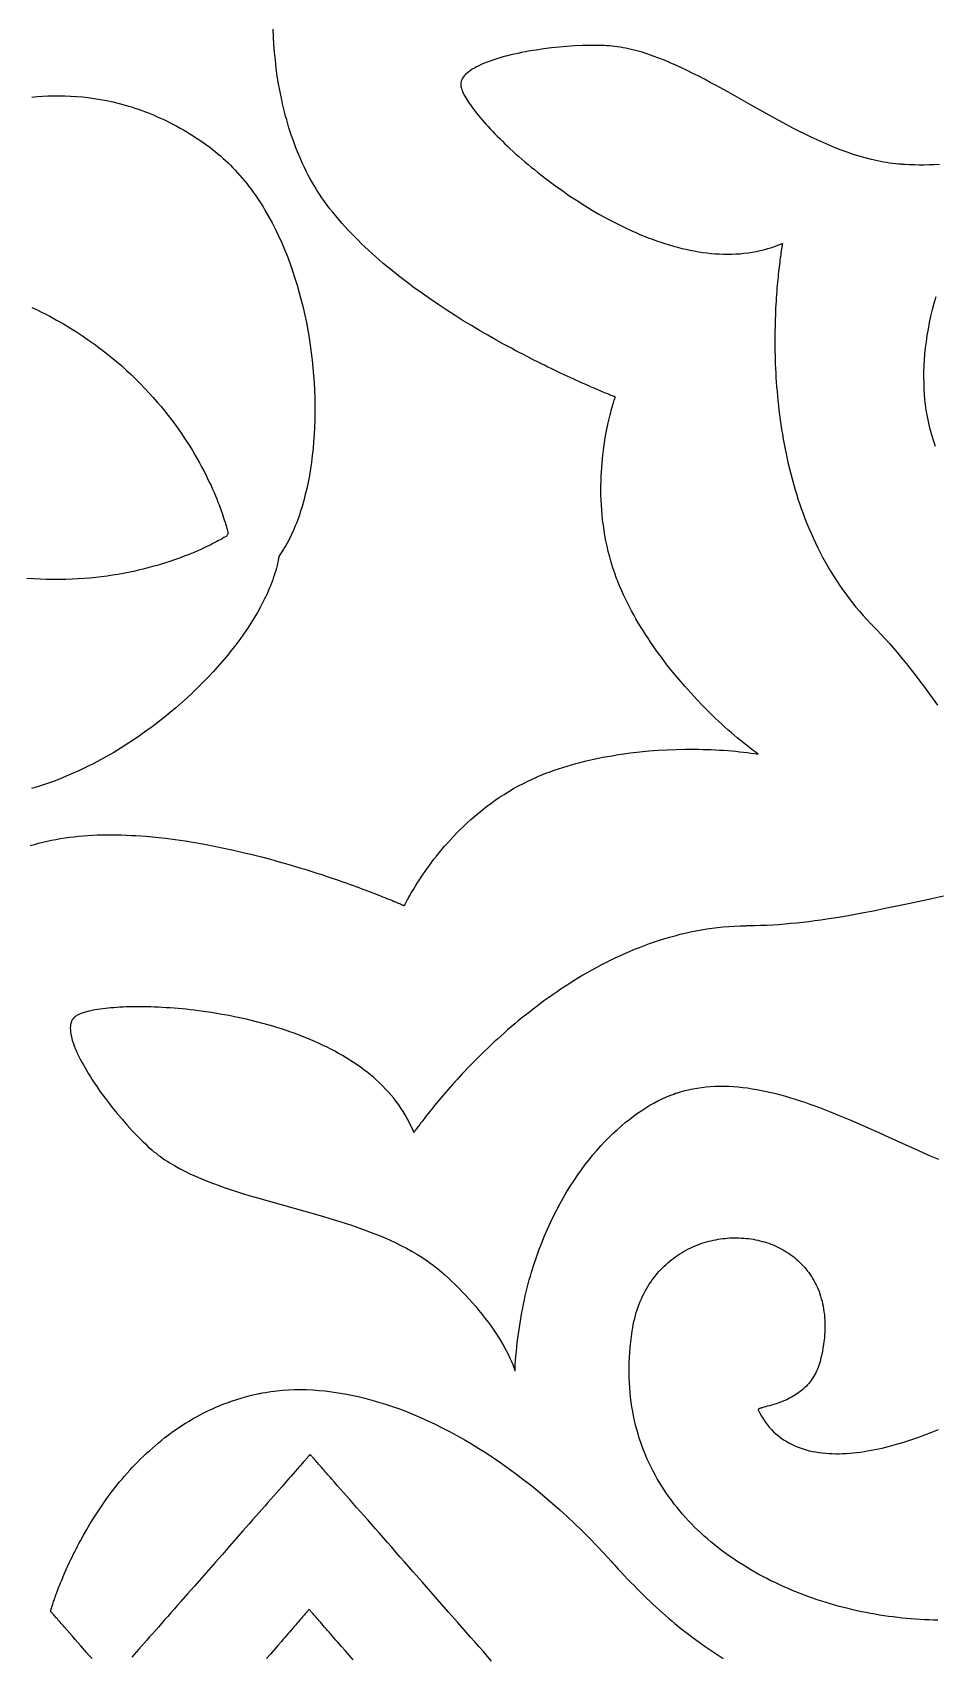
# Model space of a CAD drawing. Extents: x -555 to 555, y -555 to 555.
# Drawn here: x -362.2 to -257, y 9.9 to 199.1 of the extents above; entities that cross this region are included whole.
import ezdxf

# ---------------------------------------------------------------- set-up
doc = ezdxf.new("R2010")
doc.units = 0
doc.layers.add('PLAN_1', color=18, linetype='CONTINUOUS')

msp = doc.modelspace()

# ---------------------------------------------------------------- linework, layer by layer
at = {"layer": 'PLAN_1'}
for points in [[(-362.42, 104.35), (-361.93, 104.49), (-361.44, 104.63), (-360.94, 104.76), (-360.44, 104.87), (-359.93, 104.98), (-359.42, 105.08), (-358.9, 105.17), (-358.38, 105.25), (-357.85, 105.32), (-357.32, 105.39), (-356.79, 105.44), (-356.25, 105.49), (-355.7, 105.53), (-355.16, 105.56), (-354.61, 105.59), (-354.05, 105.6), (-353.5, 105.61), (-352.94, 105.61), (-352.38, 105.61), (-351.82, 105.6), (-351.25, 105.58), (-350.68, 105.55), (-350.11, 105.52), (-349.54, 105.48), (-348.97, 105.44), (-347.83, 105.34), (-346.68, 105.21), (-345.54, 105.06), (-344.39, 104.9), (-343.25, 104.71), (-342.12, 104.51), (-340.99, 104.3), (-339.87, 104.07), (-338.76, 103.83), (-337.66, 103.57), (-336.57, 103.31), (-335.5, 103.04), (-334.45, 102.76), (-333.42, 102.47), (-332.41, 102.18), (-331.91, 102.04), (-331.42, 101.89), (-330.93, 101.74), (-330.45, 101.6), (-329.98, 101.45), (-329.51, 101.3), (-329.05, 101.15), (-328.6, 101.01), (-328.16, 100.86), (-327.72, 100.71), (-327.29, 100.57), (-326.87, 100.43), (-326.46, 100.28), (-326.05, 100.14), (-325.65, 100), (-325.27, 99.86), (-324.89, 99.73), (-324.52, 99.59), (-324.16, 99.46), (-323.81, 99.33), (-323.47, 99.21), (-323.14, 99.08), (-322.82, 98.96), (-322.51, 98.84), (-322.22, 98.73), (-321.93, 98.62), (-321.65, 98.51), (-321.39, 98.4), (-321.14, 98.3), (-320.9, 98.21), (-320.67, 98.11), (-320.45, 98.03), (-320.25, 97.94), (-320.06, 97.86), (-319.88, 97.79), (-319.72, 97.72), (-319.57, 97.66), (-319.43, 97.6), (-319.31, 97.55), (-319.2, 97.5), (-319.1, 97.46), (-319.02, 97.42), (-318.96, 97.4), (-318.9, 97.37), (-318.87, 97.36), (-318.85, 97.35), (-318.84, 97.35), (-318.84, 97.35), (-318.84, 97.36), (-318.83, 97.38), (-318.82, 97.4), (-318.81, 97.42), (-318.79, 97.46), (-318.77, 97.49), (-318.75, 97.54), (-318.73, 97.59), (-318.67, 97.7), (-318.6, 97.83), (-318.52, 97.98), (-318.43, 98.15), (-318.33, 98.34), (-318.22, 98.54), (-318.09, 98.76), (-317.96, 99), (-317.81, 99.25), (-317.65, 99.51), (-317.48, 99.79), (-317.3, 100.08), (-317.1, 100.38), (-316.89, 100.69), (-316.68, 101.02), (-316.45, 101.35), (-316.2, 101.69), (-315.95, 102.04), (-315.68, 102.4), (-315.41, 102.76), (-315.12, 103.13), (-314.81, 103.51), (-314.5, 103.89), (-314.17, 104.27), (-313.83, 104.65), (-313.48, 105.04), (-313.12, 105.43), (-312.74, 105.83), (-312.35, 106.22), (-311.95, 106.61), (-311.54, 107), (-311.11, 107.38), (-310.67, 107.77), (-310.22, 108.15), (-309.75, 108.53), (-309.28, 108.9), (-308.79, 109.27), (-308.28, 109.63), (-307.77, 109.98), (-307.24, 110.32), (-306.69, 110.66), (-306.14, 110.99), (-305.57, 111.3), (-304.99, 111.61), (-304.39, 111.91), (-303.78, 112.19), (-303.47, 112.33), (-303.43, 112.34), (-303.42, 112.35), (-303.41, 112.36), (-303.38, 112.37), (-303.32, 112.39), (-302.85, 112.59), (-302.37, 112.78), (-301.89, 112.96), (-301.4, 113.14), (-300.9, 113.3), (-300.41, 113.47), (-299.9, 113.62), (-299.4, 113.77), (-298.88, 113.91), (-298.37, 114.05), (-297.85, 114.18), (-297.33, 114.3), (-296.8, 114.42), (-296.28, 114.53), (-295.75, 114.64), (-295.21, 114.74), (-294.68, 114.83), (-294.15, 114.92), (-293.61, 115), (-292.54, 115.15), (-291.46, 115.27), (-290.39, 115.38), (-289.32, 115.46), (-288.26, 115.52), (-287.21, 115.56), (-286.16, 115.59), (-285.65, 115.59), (-285.14, 115.59), (-284.63, 115.58), (-284.12, 115.57), (-283.62, 115.56), (-283.13, 115.54), (-282.64, 115.52), (-282.15, 115.49), (-281.68, 115.46), (-281.2, 115.43), (-280.74, 115.39), (-280.28, 115.34), (-279.82, 115.3), (-279.38, 115.25), (-278.94, 115.19), (-278.51, 115.13), (-278.09, 115.07), (-277.67, 115.02), (-278.01, 115.27), (-278.35, 115.53), (-278.69, 115.79), (-279.04, 116.06), (-279.39, 116.34), (-279.75, 116.63), (-280.1, 116.92), (-280.46, 117.22), (-280.82, 117.53), (-281.18, 117.85), (-281.54, 118.17), (-281.9, 118.5), (-282.27, 118.84), (-282.63, 119.18), (-282.99, 119.53), (-283.36, 119.89), (-283.72, 120.25), (-284.08, 120.62), (-284.8, 121.37), (-285.52, 122.14), (-286.22, 122.94), (-286.92, 123.75), (-287.61, 124.58), (-288.28, 125.43), (-288.93, 126.3), (-289.25, 126.73), (-289.57, 127.17), (-289.88, 127.62), (-290.19, 128.06), (-290.49, 128.51), (-290.78, 128.96), (-291.07, 129.42), (-291.35, 129.87), (-291.62, 130.33), (-291.89, 130.79), (-292.15, 131.26), (-292.41, 131.72), (-292.65, 132.19), (-292.89, 132.65), (-293.12, 133.12), (-293.34, 133.59), (-293.55, 134.06), (-293.76, 134.53), (-293.95, 135), (-293.98, 135.06), (-293.99, 135.09), (-293.99, 135.1), (-294, 135.12), (-294.01, 135.16), (-294.14, 135.48), (-294.37, 136.11), (-294.58, 136.74), (-294.77, 137.37), (-294.95, 137.99), (-295.11, 138.62), (-295.26, 139.24), (-295.39, 139.86), (-295.51, 140.47), (-295.61, 141.08), (-295.69, 141.69), (-295.77, 142.29), (-295.83, 142.88), (-295.88, 143.47), (-295.92, 144.06), (-295.95, 144.63), (-295.97, 145.2), (-295.97, 145.76), (-295.97, 146.31), (-295.96, 146.85), (-295.94, 147.39), (-295.92, 147.91), (-295.88, 148.42), (-295.84, 148.93), (-295.8, 149.42), (-295.75, 149.9), (-295.69, 150.36), (-295.63, 150.82), (-295.56, 151.26), (-295.5, 151.68), (-295.43, 152.1), (-295.35, 152.5), (-295.28, 152.88), (-295.2, 153.24), (-295.13, 153.6), (-295.05, 153.93), (-294.98, 154.25), (-294.9, 154.55), (-294.83, 154.83), (-294.76, 155.09), (-294.69, 155.33), (-294.63, 155.56), (-294.57, 155.76), (-294.51, 155.95), (-294.46, 156.11), (-294.42, 156.25), (-294.38, 156.37), (-294.36, 156.42), (-294.34, 156.47), (-294.33, 156.51), (-294.32, 156.54), (-294.31, 156.57), (-294.3, 156.59), (-294.3, 156.61), (-294.29, 156.62), (-294.29, 156.62), (-294.3, 156.62), (-294.32, 156.63), (-294.35, 156.65), (-294.4, 156.67), (-294.47, 156.69), (-294.55, 156.73), (-294.65, 156.76), (-294.76, 156.81), (-294.88, 156.86), (-295.02, 156.91), (-295.17, 156.98), (-295.34, 157.04), (-295.52, 157.12), (-295.71, 157.2), (-295.91, 157.28), (-296.12, 157.37), (-296.35, 157.47), (-296.59, 157.57), (-296.84, 157.68), (-297.1, 157.79), (-297.37, 157.91), (-297.65, 158.03), (-297.94, 158.16), (-298.25, 158.29), (-298.56, 158.43), (-298.88, 158.58), (-299.21, 158.73), (-299.55, 158.89), (-299.89, 159.05), (-300.25, 159.21), (-300.61, 159.38), (-300.98, 159.56), (-301.36, 159.74), (-301.75, 159.93), (-302.14, 160.12), (-302.54, 160.32), (-302.95, 160.52), (-303.36, 160.72), (-303.78, 160.93), (-304.2, 161.15), (-304.63, 161.37), (-305.07, 161.6), (-305.51, 161.83), (-305.95, 162.06), (-306.4, 162.3), (-306.85, 162.54), (-307.3, 162.79), (-308.22, 163.3), (-309.15, 163.83), (-310.1, 164.38), (-311.04, 164.94), (-312, 165.52), (-312.95, 166.12), (-313.91, 166.73), (-314.86, 167.36), (-315.81, 168.01), (-316.76, 168.67), (-317.7, 169.35), (-318.62, 170.04), (-319.54, 170.75), (-320.44, 171.47), (-321.32, 172.2), (-321.75, 172.58), (-322.18, 172.95), (-322.61, 173.33), (-323.03, 173.72), (-323.44, 174.1), (-323.85, 174.49), (-324.25, 174.89), (-324.64, 175.28), (-325.03, 175.68), (-325.41, 176.08), (-325.78, 176.49), (-326.14, 176.9), (-326.5, 177.31), (-326.85, 177.73), (-327.19, 178.15), (-327.52, 178.57), (-327.84, 178.99), (-328.15, 179.42), (-328.45, 179.85), (-328.74, 180.28), (-329.03, 180.71), (-329.3, 181.15), (-329.56, 181.59), (-329.81, 182.04), (-330.05, 182.48), (-330.28, 182.93), (-330.5, 183.38), (-330.71, 183.84), (-330.91, 184.29), (-331.11, 184.75), (-331.3, 185.2), (-331.48, 185.66), (-331.66, 186.12), (-331.82, 186.59), (-331.98, 187.05), (-332.14, 187.51), (-332.29, 187.98), (-332.43, 188.44), (-332.56, 188.91), (-332.69, 189.37), (-332.81, 189.84), (-332.93, 190.31), (-333.04, 190.78), (-333.14, 191.24), (-333.33, 192.17), (-333.5, 193.11), (-333.65, 194.03), (-333.78, 194.96), (-333.88, 195.88), (-333.97, 196.79), (-334.04, 197.7), (-334.09, 198.59), (-334.13, 199.48)], [(-256.56, 183.71), (-257.15, 183.68), (-257.73, 183.67), (-258.32, 183.66), (-258.9, 183.66), (-259.47, 183.67), (-260.04, 183.69), (-260.61, 183.72), (-260.75, 183.72), (-260.82, 183.73), (-260.82, 183.73), (-260.84, 183.73), (-260.88, 183.73), (-260.97, 183.74), (-261.32, 183.76), (-261.67, 183.8), (-262.02, 183.84), (-262.38, 183.89), (-262.73, 183.94), (-263.08, 184), (-263.43, 184.06), (-263.78, 184.13), (-264.48, 184.29), (-265.19, 184.48), (-265.89, 184.68), (-266.59, 184.9), (-267.3, 185.14), (-268, 185.4), (-268.7, 185.67), (-269.41, 185.96), (-270.11, 186.27), (-270.81, 186.58), (-271.51, 186.91), (-272.21, 187.25), (-272.91, 187.6), (-273.61, 187.96), (-274.31, 188.33), (-275.7, 189.08), (-277.08, 189.85), (-278.46, 190.63), (-279.84, 191.4), (-281.2, 192.17), (-282.56, 192.92), (-283.24, 193.29), (-283.92, 193.65), (-284.59, 194), (-285.26, 194.34), (-285.92, 194.67), (-286.59, 194.99), (-287.25, 195.29), (-287.91, 195.58), (-288.57, 195.86), (-289.22, 196.12), (-289.87, 196.36), (-290.52, 196.58), (-291.17, 196.79), (-291.81, 196.97), (-292.45, 197.13), (-292.76, 197.2), (-293.08, 197.27), (-293.4, 197.33), (-293.71, 197.38), (-294.03, 197.43), (-294.34, 197.47), (-294.65, 197.51), (-294.96, 197.54), (-295.27, 197.56), (-295.58, 197.57), (-296, 197.58), (-296.42, 197.59), (-296.84, 197.59), (-297.27, 197.59), (-297.71, 197.58), (-298.15, 197.57), (-299.04, 197.53), (-299.94, 197.47), (-300.84, 197.39), (-301.74, 197.3), (-302.63, 197.19), (-303.52, 197.06), (-303.95, 196.99), (-304.39, 196.91), (-304.81, 196.84), (-305.23, 196.75), (-305.65, 196.67), (-306.06, 196.58), (-306.46, 196.48), (-306.85, 196.39), (-307.23, 196.29), (-307.61, 196.18), (-307.97, 196.07), (-308.33, 195.96), (-308.67, 195.85), (-309, 195.73), (-309.32, 195.61), (-309.63, 195.48), (-309.92, 195.36), (-310.2, 195.23), (-310.46, 195.09), (-310.71, 194.96), (-310.95, 194.82), (-311.16, 194.67), (-311.36, 194.53), (-311.54, 194.38), (-311.71, 194.23), (-311.85, 194.07), (-311.98, 193.92), (-312.08, 193.76), (-312.16, 193.6), (-312.23, 193.44), (-312.27, 193.27), (-312.29, 193.1), (-312.29, 193.02), (-312.28, 192.93), (-312.28, 192.88), (-312.27, 192.82), (-312.24, 192.68), (-312.2, 192.54), (-312.14, 192.39), (-312.08, 192.22), (-312, 192.05), (-311.92, 191.88), (-311.82, 191.69), (-311.71, 191.5), (-311.59, 191.3), (-311.46, 191.09), (-311.32, 190.88), (-311.17, 190.66), (-311, 190.43), (-310.83, 190.2), (-310.65, 189.96), (-310.46, 189.71), (-310.26, 189.46), (-310.05, 189.21), (-309.83, 188.95), (-309.6, 188.68), (-309.36, 188.42), (-309.11, 188.14), (-308.86, 187.87), (-308.59, 187.59), (-308.32, 187.3), (-308.04, 187.02), (-307.75, 186.73), (-307.45, 186.44), (-307.15, 186.14), (-306.84, 185.84), (-306.52, 185.55), (-306.19, 185.25), (-305.86, 184.94), (-305.52, 184.64), (-305.17, 184.34), (-304.82, 184.03), (-304.46, 183.73), (-304.09, 183.42), (-303.72, 183.12), (-303.34, 182.81), (-302.95, 182.51), (-302.17, 181.9), (-301.36, 181.3), (-300.53, 180.71), (-299.69, 180.12), (-298.83, 179.55), (-297.94, 178.99), (-297.05, 178.44), (-296.14, 177.91), (-295.22, 177.4), (-294.75, 177.15), (-294.29, 176.91), (-293.82, 176.67), (-293.34, 176.44), (-292.87, 176.21), (-292.39, 175.99), (-291.91, 175.78), (-291.43, 175.58), (-290.95, 175.38), (-290.47, 175.19), (-289.98, 175), (-289.5, 174.83), (-289.01, 174.66), (-288.52, 174.5), (-288.03, 174.35), (-287.54, 174.21), (-287.05, 174.07), (-286.57, 173.95), (-286.08, 173.84), (-285.59, 173.73), (-285.1, 173.64), (-284.61, 173.55), (-284.12, 173.48), (-283.64, 173.41), (-283.15, 173.36), (-282.66, 173.32), (-282.18, 173.29), (-281.7, 173.27), (-281.22, 173.27), (-280.74, 173.27), (-280.26, 173.29), (-279.79, 173.32), (-279.32, 173.37), (-278.84, 173.42), (-278.38, 173.49), (-277.91, 173.58), (-277.45, 173.68), (-276.99, 173.79), (-276.53, 173.92), (-276.08, 174.06), (-275.63, 174.21), (-275.19, 174.38), (-274.96, 174.47), (-274.85, 174.52), (-274.84, 174.53), (-274.83, 174.53), (-274.83, 174.53), (-274.83, 174.53), (-274.83, 174.53), (-274.83, 174.52), (-274.84, 174.49), (-274.85, 174.45), (-274.86, 174.39), (-274.87, 174.32), (-274.88, 174.23), (-274.9, 174.13), (-274.92, 174.01), (-274.94, 173.88), (-274.97, 173.73), (-274.99, 173.57), (-275.02, 173.39), (-275.04, 173.21), (-275.07, 173.01), (-275.1, 172.79), (-275.13, 172.57), (-275.16, 172.33), (-275.19, 172.08), (-275.23, 171.81), (-275.26, 171.54), (-275.29, 171.25), (-275.32, 170.95), (-275.35, 170.64), (-275.38, 170.32), (-275.42, 169.99), (-275.45, 169.65), (-275.48, 169.3), (-275.5, 168.94), (-275.53, 168.57), (-275.56, 168.19), (-275.58, 167.79), (-275.61, 167.4), (-275.63, 166.99), (-275.65, 166.57), (-275.66, 166.14), (-275.68, 165.71), (-275.69, 165.27), (-275.7, 164.82), (-275.71, 164.36), (-275.72, 163.9), (-275.72, 163.42), (-275.72, 162.95), (-275.72, 162.46), (-275.71, 161.97), (-275.7, 161.47), (-275.69, 160.97), (-275.67, 160.46), (-275.65, 159.94), (-275.62, 159.42), (-275.59, 158.9), (-275.56, 158.37), (-275.52, 157.83), (-275.47, 157.29), (-275.42, 156.75), (-275.37, 156.2), (-275.31, 155.65), (-275.25, 155.1), (-275.18, 154.54), (-275.11, 153.98), (-275.03, 153.41), (-274.94, 152.85), (-274.85, 152.28), (-274.75, 151.71), (-274.64, 151.14), (-274.53, 150.56), (-274.42, 149.99), (-274.29, 149.41), (-274.16, 148.83), (-274.02, 148.25), (-273.88, 147.67), (-273.72, 147.09), (-273.56, 146.51), (-273.39, 145.93), (-273.22, 145.36), (-273.03, 144.78), (-272.84, 144.2), (-272.64, 143.62), (-272.43, 143.05), (-272.22, 142.47), (-271.99, 141.9), (-271.76, 141.33), (-271.51, 140.76), (-271.26, 140.2), (-271, 139.63), (-270.73, 139.07), (-270.45, 138.52), (-270.16, 137.96), (-269.86, 137.41), (-269.55, 136.87), (-269.23, 136.32), (-268.9, 135.78), (-268.55, 135.25), (-268.2, 134.72), (-267.84, 134.2), (-267.47, 133.68), (-267.08, 133.16), (-266.69, 132.66), (-266.28, 132.15), (-265.86, 131.66), (-265.43, 131.17), (-264.99, 130.68), (-264.53, 130.21), (-264.48, 130.15), (-264.45, 130.12), (-264.44, 130.11), (-264.44, 130.11), (-264.44, 130.1), (-264.4, 130.07), (-264.34, 130.01), (-263.84, 129.48), (-263.34, 128.96), (-262.86, 128.43), (-262.38, 127.9), (-261.91, 127.36), (-261.45, 126.82), (-261, 126.28), (-260.55, 125.73), (-260.11, 125.19), (-259.68, 124.64), (-259.25, 124.08), (-258.83, 123.53), (-258.42, 122.97), (-257.6, 121.85), (-256.8, 120.72)], [(-362.23, 191.58), (-361.62, 191.64), (-360.99, 191.68), (-360.36, 191.71), (-359.71, 191.73), (-359.06, 191.73), (-358.39, 191.72), (-357.72, 191.7), (-357.04, 191.65), (-356.35, 191.59), (-355.66, 191.52), (-354.96, 191.42), (-354.25, 191.31), (-353.53, 191.17), (-352.81, 191.02), (-352.08, 190.84), (-351.35, 190.64), (-350.98, 190.53), (-350.61, 190.42), (-350.24, 190.3), (-349.87, 190.18), (-349.5, 190.04), (-349.12, 189.91), (-348.75, 189.76), (-348.37, 189.61), (-348, 189.46), (-347.62, 189.29), (-347.24, 189.12), (-346.87, 188.95), (-346.49, 188.76), (-346.11, 188.57), (-345.73, 188.38), (-345.35, 188.17), (-344.97, 187.96), (-344.58, 187.74), (-344.2, 187.52), (-343.82, 187.28), (-343.44, 187.04), (-343.05, 186.8), (-342.67, 186.54), (-342.29, 186.28), (-341.91, 186), (-341.52, 185.72), (-341.2, 185.48), (-340.89, 185.24), (-340.58, 184.98), (-340.28, 184.72), (-339.98, 184.46), (-339.68, 184.19), (-339.39, 183.91), (-339.1, 183.63), (-338.82, 183.34), (-338.54, 183.05), (-338.27, 182.75), (-338, 182.44), (-337.73, 182.13), (-337.47, 181.82), (-337.21, 181.5), (-336.96, 181.17), (-336.71, 180.84), (-336.47, 180.51), (-336.23, 180.17), (-336, 179.83), (-335.76, 179.48), (-335.54, 179.13), (-335.31, 178.77), (-335.1, 178.41), (-334.67, 177.67), (-334.26, 176.93), (-333.87, 176.16), (-333.5, 175.39), (-333.14, 174.6), (-332.8, 173.8), (-332.47, 172.98), (-332.17, 172.16), (-331.87, 171.33), (-331.6, 170.49), (-331.34, 169.64), (-331.09, 168.78), (-330.86, 167.92), (-330.65, 167.05), (-330.45, 166.18), (-330.27, 165.3), (-330.1, 164.43), (-329.95, 163.54), (-329.82, 162.66), (-329.7, 161.78), (-329.59, 160.9), (-329.5, 160.01), (-329.43, 159.13), (-329.37, 158.26), (-329.32, 157.38), (-329.29, 156.52), (-329.28, 155.65), (-329.28, 154.79), (-329.29, 153.94), (-329.32, 153.1), (-329.36, 152.26), (-329.42, 151.44), (-329.49, 150.62), (-329.58, 149.82), (-329.68, 149.02), (-329.79, 148.24), (-329.92, 147.48), (-330.06, 146.72), (-330.22, 145.98), (-330.39, 145.26), (-330.57, 144.56), (-330.76, 143.87), (-330.97, 143.2), (-331.08, 142.87), (-331.2, 142.55), (-331.31, 142.23), (-331.43, 141.91), (-331.56, 141.61), (-331.68, 141.3), (-331.81, 141.01), (-331.95, 140.71), (-332.08, 140.43), (-332.22, 140.15), (-332.36, 139.87), (-332.51, 139.6), (-332.66, 139.34), (-332.81, 139.08), (-332.97, 138.83), (-333.13, 138.59), (-333.29, 138.35), (-333.45, 138.12), (-333.5, 137.84), (-333.55, 137.56), (-333.61, 137.27), (-333.68, 136.99), (-333.75, 136.7), (-333.84, 136.41), (-333.92, 136.11), (-334.02, 135.82), (-334.12, 135.52), (-334.22, 135.22), (-334.33, 134.92), (-334.45, 134.62), (-334.58, 134.31), (-334.71, 134.01), (-334.84, 133.7), (-334.99, 133.4), (-335.14, 133.09), (-335.29, 132.78), (-335.61, 132.16), (-335.96, 131.53), (-336.33, 130.9), (-336.72, 130.27), (-337.14, 129.64), (-337.57, 129.01), (-338.02, 128.37), (-338.49, 127.74), (-338.98, 127.11), (-339.49, 126.48), (-340.02, 125.85), (-340.56, 125.23), (-341.12, 124.61), (-341.7, 123.99), (-342.29, 123.38), (-342.9, 122.77), (-343.52, 122.17), (-344.15, 121.58), (-344.8, 120.99), (-345.47, 120.42), (-346.14, 119.85), (-346.83, 119.29), (-347.53, 118.74), (-348.24, 118.2), (-348.96, 117.67), (-349.68, 117.15), (-350.42, 116.65), (-351.17, 116.16), (-351.93, 115.68), (-352.69, 115.22), (-353.46, 114.77), (-354.24, 114.34), (-355.03, 113.92), (-355.82, 113.52), (-356.61, 113.14), (-357.41, 112.78), (-358.22, 112.43), (-359.02, 112.11), (-359.84, 111.8), (-360.65, 111.52), (-361.47, 111.25), (-362.28, 111.01)], [(-362.22, 167.05), (-361.69, 166.81), (-361.17, 166.56), (-360.66, 166.3), (-360.15, 166.04), (-359.34, 165.59), (-358.56, 165.14), (-357.79, 164.68), (-357.05, 164.21), (-356.32, 163.74), (-355.62, 163.25), (-354.93, 162.77), (-354.26, 162.27), (-353.61, 161.77), (-352.98, 161.26), (-352.37, 160.75), (-351.77, 160.24), (-351.2, 159.72), (-350.64, 159.2), (-350.09, 158.67), (-349.57, 158.15), (-349.06, 157.62), (-348.56, 157.09), (-348.09, 156.56), (-347.63, 156.04), (-347.18, 155.51), (-346.75, 154.98), (-346.34, 154.46), (-345.94, 153.94), (-345.55, 153.42), (-345.18, 152.9), (-344.82, 152.39), (-344.48, 151.88), (-344.15, 151.38), (-343.84, 150.88), (-343.54, 150.39), (-343.25, 149.9), (-342.97, 149.42), (-342.71, 148.95), (-342.46, 148.48), (-342.22, 148.03), (-341.99, 147.58), (-341.77, 147.14), (-341.57, 146.72), (-341.37, 146.3), (-341.19, 145.89), (-341.02, 145.5), (-340.86, 145.12), (-340.7, 144.75), (-340.56, 144.39), (-340.43, 144.05), (-340.3, 143.72), (-340.19, 143.4), (-340.08, 143.1), (-339.99, 142.82), (-339.9, 142.55), (-339.82, 142.3), (-339.74, 142.06), (-339.68, 141.85), (-339.62, 141.65), (-339.57, 141.47), (-339.53, 141.31), (-339.49, 141.17), (-339.46, 141.05), (-339.43, 140.95), (-339.42, 140.87), (-339.4, 140.81), (-339.4, 140.78), (-339.39, 140.77), (-339.46, 140.61), (-339.53, 140.45), (-339.53, 140.44), (-339.56, 140.42), (-339.61, 140.39), (-339.68, 140.35), (-339.77, 140.3), (-339.88, 140.24), (-340, 140.16), (-340.15, 140.08), (-340.31, 139.99), (-340.49, 139.89), (-340.69, 139.78), (-340.91, 139.67), (-341.14, 139.55), (-341.39, 139.42), (-341.66, 139.29), (-341.95, 139.15), (-342.25, 139.01), (-342.57, 138.86), (-342.91, 138.71), (-343.26, 138.56), (-343.63, 138.41), (-344.02, 138.25), (-344.42, 138.1), (-344.84, 137.94), (-345.27, 137.78), (-345.72, 137.62), (-346.18, 137.47), (-346.65, 137.31), (-347.15, 137.16), (-347.65, 137.01), (-348.17, 136.86), (-348.71, 136.72), (-349.26, 136.58), (-349.82, 136.44), (-350.39, 136.31), (-350.98, 136.19), (-351.58, 136.07), (-352.2, 135.96), (-352.82, 135.86), (-353.46, 135.76), (-354.12, 135.68), (-354.78, 135.6), (-355.46, 135.53), (-356.14, 135.47), (-356.84, 135.43), (-357.55, 135.39), (-358.28, 135.37), (-359.01, 135.35), (-359.75, 135.35), (-360.51, 135.37), (-361.27, 135.4), (-362.05, 135.44), (-362.83, 135.49)], [(-257, 150.86), (-257.18, 151.34), (-257.34, 151.83), (-257.5, 152.34), (-257.64, 152.86), (-257.77, 153.4), (-257.89, 153.96), (-258, 154.53), (-258.09, 155.11), (-258.17, 155.71), (-258.24, 156.32), (-258.29, 156.94), (-258.33, 157.58), (-258.35, 158.23), (-258.36, 158.89), (-258.36, 159.56), (-258.33, 160.24), (-258.29, 160.93), (-258.24, 161.64), (-258.17, 162.35), (-258.08, 163.07), (-257.97, 163.8), (-257.85, 164.54), (-257.71, 165.29), (-257.55, 166.04), (-257.37, 166.81), (-257.17, 167.58), (-256.95, 168.35)], [(-256.1, 98.45), (-257.46, 98.16), (-260.17, 97.58), (-261.52, 97.29), (-262.87, 97.01), (-264.23, 96.73), (-265.58, 96.47), (-266.94, 96.22), (-268.31, 95.99), (-269.68, 95.77), (-270.37, 95.67), (-271.06, 95.58), (-271.75, 95.49), (-272.45, 95.41), (-273.15, 95.33), (-273.85, 95.26), (-274.55, 95.2), (-275.26, 95.14), (-275.97, 95.1), (-276.68, 95.06), (-277.4, 95.03), (-278.12, 95), (-278.85, 94.99), (-278.94, 94.99), (-278.98, 94.99), (-278.99, 94.99), (-278.99, 94.99), (-279, 94.99), (-279.04, 94.99), (-279.12, 94.98), (-279.78, 94.97), (-280.44, 94.94), (-281.09, 94.9), (-281.73, 94.84), (-282.38, 94.77), (-283.02, 94.69), (-283.65, 94.6), (-284.28, 94.5), (-284.91, 94.39), (-285.53, 94.26), (-286.15, 94.12), (-286.77, 93.98), (-287.38, 93.82), (-287.98, 93.65), (-288.58, 93.48), (-289.18, 93.29), (-289.77, 93.09), (-290.36, 92.89), (-290.94, 92.68), (-291.52, 92.46), (-292.1, 92.23), (-292.67, 91.99), (-293.23, 91.74), (-293.79, 91.49), (-294.34, 91.23), (-294.89, 90.97), (-295.44, 90.69), (-295.98, 90.41), (-296.51, 90.13), (-297.04, 89.84), (-297.56, 89.54), (-298.08, 89.24), (-298.59, 88.93), (-299.1, 88.62), (-299.6, 88.3), (-300.1, 87.98), (-300.59, 87.66), (-301.07, 87.33), (-301.55, 87), (-302.02, 86.67), (-302.49, 86.33), (-302.95, 85.99), (-303.41, 85.65), (-303.86, 85.31), (-304.3, 84.96), (-304.74, 84.61), (-305.17, 84.27), (-305.59, 83.92), (-306.01, 83.57), (-306.42, 83.22), (-306.83, 82.87), (-307.23, 82.51), (-307.62, 82.16), (-308.01, 81.81), (-308.39, 81.47), (-308.76, 81.12), (-309.13, 80.77), (-309.49, 80.43), (-309.84, 80.08), (-310.18, 79.74), (-310.52, 79.41), (-310.85, 79.07), (-311.18, 78.74), (-311.5, 78.41), (-311.81, 78.08), (-312.11, 77.76), (-312.41, 77.44), (-312.69, 77.13), (-312.98, 76.82), (-313.25, 76.52), (-313.51, 76.22), (-313.77, 75.92), (-314.02, 75.64), (-314.27, 75.35), (-314.5, 75.08), (-314.73, 74.81), (-314.95, 74.54), (-315.16, 74.29), (-315.37, 74.04), (-315.56, 73.8), (-315.75, 73.57), (-315.93, 73.34), (-316.1, 73.12), (-316.27, 72.91), (-316.42, 72.71), (-316.57, 72.52), (-316.71, 72.34), (-316.84, 72.17), (-316.96, 72.01), (-317.07, 71.86), (-317.18, 71.72), (-317.28, 71.59), (-317.36, 71.47), (-317.44, 71.36), (-317.51, 71.26), (-317.57, 71.17), (-317.62, 71.1), (-317.67, 71.04), (-317.7, 70.99), (-317.73, 70.96), (-317.74, 70.93), (-317.75, 70.92), (-317.75, 70.92), (-317.75, 70.92), (-317.75, 70.92), (-317.75, 70.93), (-317.76, 70.95), (-317.8, 71.06), (-317.89, 71.28), (-318.09, 71.71), (-318.3, 72.14), (-318.52, 72.56), (-318.75, 72.97), (-318.99, 73.38), (-319.25, 73.77), (-319.52, 74.16), (-319.8, 74.54), (-320.09, 74.92), (-320.4, 75.28), (-320.71, 75.64), (-321.04, 75.99), (-321.37, 76.33), (-321.71, 76.67), (-322.07, 77), (-322.43, 77.32), (-322.8, 77.63), (-323.18, 77.94), (-323.57, 78.24), (-323.97, 78.53), (-324.37, 78.82), (-324.79, 79.09), (-325.21, 79.37), (-325.63, 79.63), (-326.07, 79.89), (-326.51, 80.14), (-326.95, 80.39), (-327.41, 80.62), (-327.86, 80.86), (-328.33, 81.08), (-328.79, 81.3), (-329.27, 81.51), (-329.74, 81.72), (-330.22, 81.92), (-330.71, 82.12), (-331.2, 82.3), (-331.69, 82.49), (-332.19, 82.66), (-332.68, 82.83), (-333.18, 83), (-333.69, 83.16), (-334.19, 83.31), (-335.2, 83.6), (-336.22, 83.87), (-337.24, 84.12), (-338.26, 84.34), (-339.28, 84.55), (-340.29, 84.73), (-341.3, 84.89), (-342.29, 85.04), (-343.28, 85.17), (-343.76, 85.22), (-344.25, 85.28), (-344.72, 85.32), (-345.2, 85.37), (-345.67, 85.41), (-346.13, 85.44), (-346.6, 85.47), (-347.05, 85.5), (-347.5, 85.52), (-347.94, 85.54), (-348.38, 85.55), (-348.81, 85.57), (-349.23, 85.57), (-349.65, 85.58), (-350.06, 85.58), (-350.46, 85.57), (-350.85, 85.56), (-351.24, 85.55), (-351.61, 85.54), (-351.98, 85.52), (-352.34, 85.5), (-352.69, 85.47), (-353.03, 85.45), (-353.35, 85.41), (-353.67, 85.38), (-353.98, 85.34), (-354.28, 85.3), (-354.57, 85.26), (-354.84, 85.21), (-355.1, 85.16), (-355.36, 85.11), (-355.59, 85.06), (-355.82, 85), (-356.03, 84.94), (-356.24, 84.88), (-356.42, 84.82), (-356.6, 84.75), (-356.76, 84.68), (-356.9, 84.61), (-357.03, 84.54), (-357.15, 84.46), (-357.2, 84.42), (-357.24, 84.39), (-357.3, 84.34), (-357.36, 84.28), (-357.47, 84.14), (-357.56, 84), (-357.63, 83.84), (-357.68, 83.67), (-357.72, 83.48), (-357.74, 83.28), (-357.75, 83.07), (-357.74, 82.85), (-357.72, 82.61), (-357.68, 82.37), (-357.63, 82.12), (-357.56, 81.85), (-357.48, 81.58), (-357.39, 81.3), (-357.29, 81.01), (-357.17, 80.71), (-357.04, 80.41), (-356.9, 80.1), (-356.75, 79.78), (-356.59, 79.45), (-356.42, 79.12), (-356.23, 78.79), (-356.04, 78.45), (-355.84, 78.11), (-355.63, 77.76), (-355.42, 77.41), (-355.19, 77.06), (-354.96, 76.71), (-354.72, 76.35), (-354.47, 75.99), (-354.22, 75.64), (-353.96, 75.28), (-353.43, 74.56), (-352.87, 73.85), (-352.3, 73.15), (-351.72, 72.46), (-351.13, 71.78), (-350.53, 71.12), (-350.22, 70.8), (-349.92, 70.49), (-349.62, 70.18), (-349.32, 69.88), (-349.01, 69.59), (-348.71, 69.31), (-348.48, 69.1), (-348.25, 68.89), (-348.01, 68.69), (-347.76, 68.5), (-347.51, 68.3), (-347.26, 68.11), (-347, 67.93), (-346.73, 67.75), (-346.46, 67.57), (-346.18, 67.4), (-345.62, 67.06), (-345.03, 66.74), (-344.43, 66.42), (-343.82, 66.12), (-343.19, 65.83), (-342.54, 65.55), (-341.88, 65.28), (-341.21, 65.02), (-340.53, 64.77), (-339.83, 64.53), (-339.13, 64.29), (-338.41, 64.05), (-337.69, 63.83), (-336.96, 63.6), (-336.22, 63.38), (-334.73, 62.96), (-333.22, 62.53), (-331.7, 62.11), (-330.17, 61.68), (-328.65, 61.25), (-327.13, 60.8), (-326.38, 60.56), (-325.63, 60.32), (-324.89, 60.07), (-324.15, 59.82), (-323.43, 59.56), (-322.71, 59.29), (-321.99, 59), (-321.29, 58.71), (-320.6, 58.41), (-319.92, 58.09), (-319.25, 57.77), (-318.6, 57.43), (-317.96, 57.07), (-317.33, 56.7), (-316.72, 56.32), (-316.43, 56.12), (-316.13, 55.92), (-315.84, 55.71), (-315.55, 55.5), (-315.27, 55.29), (-315, 55.07), (-314.72, 54.84), (-314.46, 54.61), (-314.39, 54.55), (-314.36, 54.53), (-314.35, 54.52), (-314.34, 54.51), (-314.29, 54.46), (-314.18, 54.37), (-313.76, 53.99), (-313.35, 53.6), (-312.93, 53.2), (-312.52, 52.79), (-312.12, 52.37), (-311.71, 51.95), (-311.32, 51.52), (-310.93, 51.08), (-310.54, 50.63), (-310.17, 50.18), (-309.8, 49.73), (-309.44, 49.27), (-309.09, 48.81), (-308.76, 48.35), (-308.43, 47.88), (-308.12, 47.41), (-307.82, 46.95), (-307.54, 46.48), (-307.27, 46.01), (-307.01, 45.54), (-306.78, 45.08), (-306.56, 44.61), (-306.35, 44.15), (-306.17, 43.69), (-306.01, 43.24), (-305.99, 43.18), (-305.98, 43.15), (-305.98, 43.15), (-305.98, 43.15), (-305.97, 43.16), (-305.97, 43.19), (-305.97, 43.26), (-305.94, 43.8), (-305.9, 44.34), (-305.86, 44.87), (-305.81, 45.4), (-305.76, 45.93), (-305.71, 46.45), (-305.64, 46.96), (-305.58, 47.48), (-305.51, 47.98), (-305.43, 48.49), (-305.35, 48.99), (-305.27, 49.48), (-305.18, 49.97), (-305.08, 50.46), (-304.99, 50.94), (-304.88, 51.42), (-304.78, 51.89), (-304.66, 52.36), (-304.55, 52.82), (-304.43, 53.29), (-304.31, 53.74), (-304.18, 54.19), (-304.05, 54.64), (-303.78, 55.52), (-303.49, 56.38), (-303.19, 57.23), (-302.87, 58.06), (-302.55, 58.87), (-302.21, 59.66), (-301.85, 60.43), (-301.49, 61.19), (-301.12, 61.93), (-300.73, 62.65), (-300.34, 63.35), (-299.94, 64.04), (-299.52, 64.7), (-299.1, 65.35), (-298.67, 65.98), (-298.24, 66.59), (-297.8, 67.18), (-297.35, 67.75), (-296.9, 68.31), (-296.44, 68.84), (-295.98, 69.36), (-295.51, 69.86), (-295.04, 70.34), (-294.57, 70.8), (-294.09, 71.24), (-293.62, 71.67), (-293.14, 72.07), (-292.66, 72.45), (-292.18, 72.82), (-291.7, 73.17), (-291.22, 73.49), (-290.75, 73.8), (-290.27, 74.09), (-289.8, 74.36), (-289.33, 74.61), (-288.86, 74.84), (-288.4, 75.05), (-287.95, 75.24), (-287.49, 75.41), (-287.27, 75.49), (-287.24, 75.5), (-287.23, 75.5), (-287.2, 75.51), (-287.07, 75.55), (-286.82, 75.63), (-286.31, 75.78), (-285.8, 75.9), (-285.29, 76.01), (-284.77, 76.1), (-284.25, 76.18), (-283.73, 76.24), (-283.2, 76.28), (-282.67, 76.31), (-282.14, 76.32), (-281.61, 76.32), (-281.07, 76.31), (-280.53, 76.28), (-279.99, 76.23), (-279.45, 76.18), (-278.9, 76.11), (-278.36, 76.03), (-277.81, 75.93), (-277.26, 75.83), (-276.7, 75.71), (-276.15, 75.59), (-275.59, 75.45), (-275.03, 75.3), (-274.47, 75.15), (-273.91, 74.98), (-273.35, 74.81), (-272.78, 74.63), (-272.22, 74.44), (-271.65, 74.24), (-271.08, 74.03), (-270.51, 73.82), (-269.94, 73.61), (-269.37, 73.38), (-268.22, 72.92), (-267.07, 72.44), (-265.92, 71.94), (-264.77, 71.43), (-263.61, 70.92), (-262.46, 70.39), (-260.14, 69.34), (-258.99, 68.82), (-257.83, 68.3), (-256.68, 67.8)], [(-256.73, 14.1), (-257.25, 14.11), (-257.77, 14.12), (-258.29, 14.15), (-258.81, 14.17), (-259.33, 14.21), (-259.85, 14.25), (-260.38, 14.29), (-260.9, 14.34), (-261.42, 14.4), (-261.95, 14.47), (-262.47, 14.54), (-263, 14.61), (-263.52, 14.7), (-264.05, 14.78), (-264.57, 14.88), (-265.1, 14.98), (-265.62, 15.08), (-266.14, 15.2), (-266.66, 15.31), (-267.18, 15.44), (-267.7, 15.57), (-268.22, 15.7), (-268.73, 15.85), (-269.25, 16), (-269.76, 16.15), (-270.27, 16.31), (-270.78, 16.48), (-271.28, 16.65), (-271.78, 16.83), (-272.28, 17.01), (-272.78, 17.2), (-273.28, 17.4), (-273.77, 17.6), (-274.26, 17.81), (-274.74, 18.02), (-275.23, 18.24), (-275.7, 18.47), (-276.18, 18.7), (-276.65, 18.94), (-277.12, 19.18), (-277.58, 19.43), (-278.04, 19.69), (-278.5, 19.95), (-278.95, 20.22), (-279.39, 20.49), (-279.83, 20.77), (-280.27, 21.06), (-280.7, 21.35), (-281.12, 21.65), (-281.54, 21.95), (-281.96, 22.26), (-282.37, 22.58), (-282.77, 22.9), (-283.17, 23.23), (-283.56, 23.56), (-283.95, 23.9), (-284.32, 24.24), (-284.7, 24.59), (-285.06, 24.95), (-285.42, 25.32), (-285.77, 25.68), (-286.12, 26.06), (-286.46, 26.44), (-286.79, 26.83), (-287.11, 27.22), (-287.43, 27.62), (-287.73, 28.03), (-288.03, 28.44), (-288.33, 28.85), (-288.61, 29.28), (-288.89, 29.7), (-289.15, 30.14), (-289.41, 30.58), (-289.66, 31.03), (-289.9, 31.48), (-290.13, 31.94), (-290.36, 32.4), (-290.57, 32.87), (-290.78, 33.35), (-290.97, 33.83), (-291.16, 34.32), (-291.33, 34.81), (-291.5, 35.31), (-291.65, 35.81), (-291.8, 36.33), (-291.93, 36.84), (-292.06, 37.37), (-292.17, 37.9), (-292.27, 38.43), (-292.36, 38.97), (-292.44, 39.52), (-292.51, 40.07), (-292.57, 40.63), (-292.62, 41.2), (-292.65, 41.77), (-292.68, 42.34), (-292.69, 42.92), (-292.69, 43.51), (-292.67, 44.11), (-292.65, 44.71), (-292.61, 45.31), (-292.56, 45.92), (-292.5, 46.54), (-292.42, 47.17), (-292.33, 47.79), (-292.27, 48.17), (-292.2, 48.53), (-292.13, 48.9), (-292.04, 49.25), (-291.95, 49.6), (-291.85, 49.94), (-291.75, 50.27), (-291.64, 50.6), (-291.52, 50.92), (-291.39, 51.23), (-291.26, 51.54), (-291.12, 51.84), (-290.98, 52.13), (-290.83, 52.42), (-290.67, 52.7), (-290.51, 52.97), (-290.34, 53.24), (-290.17, 53.5), (-289.99, 53.75), (-289.8, 54), (-289.62, 54.24), (-289.42, 54.48), (-289.22, 54.71), (-289.02, 54.93), (-288.81, 55.14), (-288.6, 55.35), (-288.39, 55.55), (-288.17, 55.75), (-287.94, 55.94), (-287.71, 56.12), (-287.48, 56.3), (-287.25, 56.47), (-287.01, 56.63), (-286.77, 56.79), (-286.53, 56.94), (-286.28, 57.08), (-286.03, 57.22), (-285.78, 57.35), (-285.52, 57.48), (-285.27, 57.59), (-285.01, 57.71), (-284.75, 57.81), (-284.48, 57.91), (-284.22, 58.01), (-283.95, 58.09), (-283.68, 58.17), (-283.42, 58.25), (-283.15, 58.32), (-282.87, 58.38), (-282.6, 58.43), (-282.33, 58.48), (-282.06, 58.53), (-281.78, 58.56), (-281.51, 58.59), (-281.23, 58.62), (-280.96, 58.64), (-280.68, 58.65), (-280.41, 58.65), (-280.14, 58.65), (-279.86, 58.65), (-279.59, 58.63), (-279.32, 58.62), (-279.05, 58.59), (-278.78, 58.56), (-278.51, 58.52), (-278.25, 58.48), (-277.98, 58.43), (-277.72, 58.37), (-277.46, 58.31), (-277.2, 58.24), (-276.94, 58.17), (-276.68, 58.09), (-276.43, 58.01), (-276.18, 57.91), (-275.93, 57.82), (-275.69, 57.71), (-275.45, 57.6), (-275.21, 57.49), (-274.98, 57.36), (-274.74, 57.24), (-274.52, 57.1), (-274.29, 56.96), (-274.07, 56.82), (-273.85, 56.67), (-273.64, 56.51), (-273.43, 56.34), (-273.23, 56.17), (-273.03, 56), (-272.84, 55.82), (-272.65, 55.63), (-272.46, 55.44), (-272.28, 55.24), (-272.11, 55.03), (-271.94, 54.82), (-271.78, 54.61), (-271.62, 54.38), (-271.47, 54.16), (-271.32, 53.92), (-271.18, 53.68), (-271.05, 53.44), (-270.92, 53.19), (-270.8, 52.93), (-270.69, 52.67), (-270.58, 52.4), (-270.49, 52.12), (-270.39, 51.84), (-270.31, 51.56), (-270.23, 51.27), (-270.16, 50.97), (-270.1, 50.67), (-270.04, 50.36), (-270, 50.04), (-269.96, 49.72), (-269.93, 49.4), (-269.91, 49.07), (-269.9, 48.73), (-269.89, 48.39), (-269.9, 48.04), (-269.91, 47.69), (-269.93, 47.33), (-269.96, 46.96), (-270.01, 46.59), (-270.06, 46.21), (-270.12, 45.83), (-270.19, 45.45), (-270.27, 45.05), (-270.36, 44.66), (-270.46, 44.25), (-270.53, 44.01), (-270.6, 43.78), (-270.68, 43.55), (-270.77, 43.33), (-270.86, 43.12), (-270.96, 42.92), (-271.06, 42.72), (-271.17, 42.53), (-271.29, 42.35), (-271.4, 42.17), (-271.53, 42), (-271.65, 41.83), (-271.78, 41.68), (-271.92, 41.52), (-272.05, 41.38), (-272.19, 41.24), (-272.34, 41.1), (-272.48, 40.97), (-272.78, 40.73), (-273.09, 40.51), (-273.4, 40.3), (-273.71, 40.12), (-274.03, 39.95), (-274.34, 39.79), (-274.66, 39.66), (-274.96, 39.53), (-275.26, 39.42), (-275.56, 39.32), (-275.84, 39.23), (-276.11, 39.15), (-276.36, 39.08), (-276.6, 39.02), (-276.82, 38.96), (-277.01, 38.91), (-277.11, 38.89), (-277.19, 38.86), (-277.27, 38.84), (-277.34, 38.82), (-277.4, 38.8), (-277.46, 38.77), (-277.51, 38.75), (-277.56, 38.73), (-277.59, 38.71), (-277.62, 38.69), (-277.64, 38.67), (-277.65, 38.65), (-277.66, 38.63), (-277.65, 38.6), (-277.46, 38.23), (-277.27, 37.87), (-277.06, 37.53), (-276.84, 37.2), (-276.61, 36.89), (-276.37, 36.59), (-276.12, 36.31), (-275.86, 36.05), (-275.59, 35.8), (-275.31, 35.56), (-275.03, 35.34), (-274.73, 35.13), (-274.42, 34.94), (-274.11, 34.76), (-273.79, 34.59), (-273.46, 34.44), (-273.13, 34.3), (-272.79, 34.17), (-272.44, 34.05), (-272.08, 33.95), (-271.72, 33.85), (-271.35, 33.77), (-270.98, 33.7), (-270.6, 33.64), (-270.22, 33.6), (-269.83, 33.56), (-269.44, 33.53), (-269.04, 33.51), (-268.64, 33.5), (-268.24, 33.5), (-267.83, 33.51), (-267.42, 33.53), (-267.01, 33.56), (-266.6, 33.6), (-266.18, 33.64), (-265.76, 33.69), (-265.34, 33.75), (-264.92, 33.82), (-264.5, 33.9), (-264.08, 33.98), (-263.65, 34.07), (-263.23, 34.16), (-262.81, 34.26), (-262.39, 34.37), (-261.54, 34.6), (-260.71, 34.85), (-259.88, 35.12), (-259.06, 35.4), (-258.25, 35.7), (-257.46, 36.01), (-256.68, 36.33)], [(-355.22, 9.62), (-355.54, 9.98), (-355.86, 10.35), (-356.52, 11.1), (-357.18, 11.85), (-357.5, 12.22), (-357.82, 12.58), (-358.12, 12.93), (-358.41, 13.27), (-358.55, 13.43), (-358.69, 13.58), (-358.82, 13.73), (-358.95, 13.88), (-359.07, 14.02), (-359.19, 14.15), (-359.3, 14.28), (-359.4, 14.39), (-359.5, 14.51), (-359.59, 14.61), (-359.67, 14.71), (-359.75, 14.79), (-359.82, 14.87), (-359.88, 14.94), (-359.93, 15), (-359.97, 15.05), (-360.01, 15.09), (-360.03, 15.12), (-360.05, 15.13), (-360.05, 15.14), (-360.05, 15.15), (-360.05, 15.16), (-360.04, 15.2), (-360.02, 15.24), (-360.01, 15.29), (-359.99, 15.36), (-359.97, 15.43), (-359.94, 15.52), (-359.91, 15.62), (-359.87, 15.72), (-359.84, 15.84), (-359.79, 15.97), (-359.75, 16.11), (-359.7, 16.26), (-359.65, 16.41), (-359.59, 16.58), (-359.53, 16.75), (-359.46, 16.94), (-359.39, 17.13), (-359.32, 17.33), (-359.24, 17.54), (-359.16, 17.75), (-359.07, 17.98), (-358.98, 18.21), (-358.89, 18.44), (-358.79, 18.69), (-358.68, 18.94), (-358.57, 19.2), (-358.46, 19.46), (-358.34, 19.73), (-358.22, 20.01), (-358.1, 20.29), (-357.97, 20.57), (-357.83, 20.87), (-357.69, 21.16), (-357.55, 21.46), (-357.4, 21.77), (-357.24, 22.08), (-357.08, 22.39), (-356.92, 22.71), (-356.75, 23.03), (-356.58, 23.36), (-356.21, 24.01), (-355.83, 24.68), (-355.43, 25.36), (-355.01, 26.04), (-354.56, 26.73), (-354.1, 27.43), (-353.61, 28.12), (-353.1, 28.82), (-352.57, 29.51), (-352.01, 30.2), (-351.73, 30.54), (-351.44, 30.88), (-351.14, 31.22), (-350.84, 31.56), (-350.53, 31.9), (-350.21, 32.23), (-349.89, 32.56), (-349.57, 32.89), (-349.23, 33.21), (-348.9, 33.53), (-348.55, 33.85), (-348.2, 34.16), (-347.84, 34.47), (-347.48, 34.78), (-347.11, 35.08), (-346.74, 35.37), (-346.36, 35.66), (-345.97, 35.95), (-345.57, 36.23), (-345.17, 36.51), (-344.77, 36.78), (-344.35, 37.04), (-343.93, 37.3), (-343.51, 37.55), (-343.07, 37.79), (-342.63, 38.03), (-342.19, 38.26), (-341.74, 38.48), (-341.28, 38.7), (-340.81, 38.9), (-340.34, 39.1), (-339.86, 39.29), (-339.37, 39.48), (-338.88, 39.65), (-338.38, 39.82), (-337.87, 39.97), (-337.35, 40.12), (-336.83, 40.26), (-336.3, 40.38), (-335.77, 40.5), (-335.63, 40.53), (-335.57, 40.54), (-335.54, 40.55), (-335.52, 40.55), (-335.36, 40.58), (-335.04, 40.64), (-334.39, 40.74), (-333.72, 40.83), (-333.05, 40.89), (-332.36, 40.94), (-331.67, 40.96), (-330.96, 40.97), (-330.25, 40.96), (-329.53, 40.93), (-328.8, 40.88), (-328.06, 40.81), (-327.31, 40.72), (-326.55, 40.6), (-325.79, 40.47), (-325.02, 40.32), (-324.24, 40.15), (-323.45, 39.96), (-322.66, 39.75), (-321.87, 39.52), (-321.06, 39.27), (-320.25, 39), (-319.44, 38.71), (-318.62, 38.4), (-317.79, 38.06), (-316.96, 37.71), (-316.13, 37.33), (-315.29, 36.94), (-314.45, 36.52), (-313.61, 36.09), (-312.76, 35.63), (-311.91, 35.15), (-311.06, 34.64), (-310.2, 34.12), (-309.35, 33.58), (-308.49, 33.01), (-307.63, 32.43), (-306.77, 31.82), (-305.91, 31.19), (-305.05, 30.53), (-304.18, 29.86), (-303.32, 29.16), (-302.46, 28.44), (-301.6, 27.7), (-300.74, 26.94), (-299.88, 26.15), (-299.03, 25.35), (-298.17, 24.51), (-297.32, 23.66), (-296.47, 22.79), (-295.62, 21.89), (-294.78, 20.97), (-294.57, 20.73), (-294.46, 20.62), (-294.36, 20.51), (-293.99, 20.09), (-293.61, 19.68), (-293.24, 19.28), (-292.87, 18.89), (-292.5, 18.5), (-292.12, 18.12), (-291.75, 17.74), (-291.38, 17.37), (-291.02, 17.01), (-290.65, 16.65), (-290.28, 16.3), (-289.91, 15.96), (-289.55, 15.62), (-289.18, 15.29), (-288.82, 14.97), (-288.46, 14.65), (-288.1, 14.33), (-287.73, 14.03), (-287.37, 13.73), (-286.66, 13.14), (-285.94, 12.58), (-285.23, 12.04), (-284.52, 11.52), (-283.82, 11.02), (-283.12, 10.55), (-282.42, 10.09), (-281.73, 9.65)], [(-308.7, 9.34), (-309.18, 9.88), (-309.66, 10.44), (-310.15, 10.99), (-310.64, 11.56), (-311.14, 12.12), (-311.65, 12.7), (-312.67, 13.86), (-313.7, 15.03), (-315.77, 17.39), (-316.8, 18.57), (-317.83, 19.74), (-318.84, 20.89), (-319.34, 21.46), (-319.84, 22.03), (-320.33, 22.59), (-320.82, 23.14), (-321.29, 23.69), (-321.77, 24.22), (-322.23, 24.75), (-322.69, 25.27), (-323.13, 25.78), (-323.57, 26.28), (-324, 26.77), (-324.42, 27.24), (-324.82, 27.71), (-325.22, 28.16), (-325.6, 28.59), (-325.97, 29.01), (-326.33, 29.42), (-326.67, 29.81), (-327, 30.18), (-327.31, 30.54), (-327.46, 30.71), (-327.61, 30.88), (-327.75, 31.04), (-327.89, 31.2), (-328.03, 31.35), (-328.16, 31.5), (-328.28, 31.65), (-328.4, 31.78), (-328.52, 31.92), (-328.63, 32.05), (-328.74, 32.17), (-328.84, 32.29), (-328.94, 32.4), (-329.04, 32.51), (-329.13, 32.61), (-329.21, 32.7), (-329.29, 32.79), (-329.36, 32.88), (-329.43, 32.96), (-329.49, 33.03), (-329.55, 33.09), (-329.61, 33.15), (-329.65, 33.21), (-329.69, 33.26), (-329.73, 33.3), (-329.76, 33.33), (-329.79, 33.36), (-329.8, 33.38), (-329.82, 33.4), (-329.82, 33.4), (-329.83, 33.4), (-329.83, 33.4), (-329.84, 33.39), (-329.86, 33.37), (-329.88, 33.35), (-329.9, 33.32), (-329.93, 33.29), (-329.96, 33.25), (-330, 33.21), (-330.04, 33.16), (-330.09, 33.11), (-330.14, 33.05), (-330.19, 32.99), (-330.25, 32.93), (-330.31, 32.86), (-330.38, 32.78), (-330.45, 32.7), (-330.6, 32.53), (-330.76, 32.34), (-330.94, 32.14), (-331.14, 31.91), (-331.35, 31.68), (-331.57, 31.43), (-331.8, 31.16), (-332.05, 30.88), (-332.3, 30.59), (-332.57, 30.28), (-332.85, 29.96), (-333.14, 29.63), (-333.45, 29.29), (-333.76, 28.94), (-334.07, 28.57), (-334.4, 28.2), (-334.74, 27.82), (-335.08, 27.43), (-335.43, 27.03), (-335.79, 26.62), (-336.15, 26.21), (-336.53, 25.79), (-336.9, 25.36), (-337.28, 24.93), (-337.67, 24.49), (-338.45, 23.6), (-339.25, 22.69), (-340.05, 21.77), (-340.86, 20.85), (-342.49, 19), (-343.3, 18.08), (-344.1, 17.17), (-344.89, 16.28), (-345.27, 15.83), (-345.66, 15.4), (-346.04, 14.97), (-346.41, 14.54), (-346.78, 14.12), (-347.14, 13.71), (-347.5, 13.3), (-347.85, 12.91), (-348.19, 12.52), (-348.52, 12.14), (-348.85, 11.77), (-349.16, 11.41), (-349.47, 11.06), (-349.77, 10.72), (-350.05, 10.4), (-350.33, 10.08), (-350.6, 9.78)], [(-324.82, 9.49), (-325.28, 10.02), (-325.74, 10.55), (-326.18, 11.05), (-326.61, 11.54), (-326.82, 11.78), (-327.02, 12.02), (-327.22, 12.25), (-327.42, 12.47), (-327.61, 12.69), (-327.79, 12.9), (-327.97, 13.1), (-328.14, 13.3), (-328.31, 13.49), (-328.47, 13.67), (-328.62, 13.85), (-328.77, 14.01), (-328.91, 14.17), (-329.04, 14.32), (-329.16, 14.47), (-329.28, 14.6), (-329.39, 14.72), (-329.49, 14.83), (-329.58, 14.94), (-329.66, 15.03), (-329.73, 15.11), (-329.79, 15.18), (-329.84, 15.24), (-329.88, 15.29), (-329.91, 15.32), (-329.93, 15.35), (-329.94, 15.36), (-329.94, 15.36), (-329.95, 15.35), (-329.97, 15.32), (-330, 15.29), (-330.04, 15.24), (-330.09, 15.18), (-330.15, 15.12), (-330.22, 15.04), (-330.3, 14.95), (-330.39, 14.85), (-330.48, 14.74), (-330.59, 14.62), (-330.7, 14.49), (-330.82, 14.35), (-330.95, 14.2), (-331.08, 14.05), (-331.22, 13.88), (-331.37, 13.71), (-331.53, 13.53), (-331.69, 13.35), (-331.86, 13.15), (-332.03, 12.95), (-332.21, 12.75), (-332.39, 12.53), (-332.58, 12.32), (-332.77, 12.09), (-332.97, 11.87), (-333.17, 11.63), (-333.59, 11.15), (-334.02, 10.66), (-334.46, 10.15), (-334.91, 9.63)]]:
    msp.add_lwpolyline(points, dxfattribs=at)

doc.saveas('drawing.dxf')
